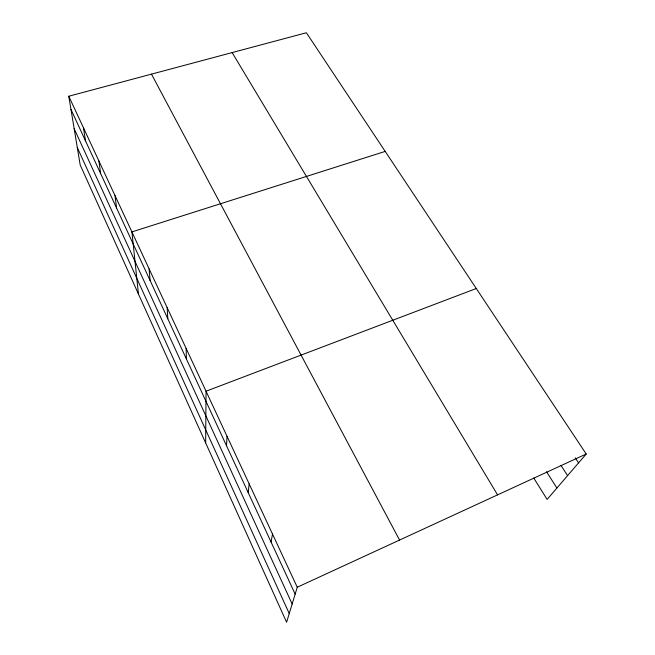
<?xml version="1.0" encoding="UTF-8"?>
<svg xmlns="http://www.w3.org/2000/svg" width="655" height="655" viewBox="0 0 655 655"><rect width="100%" height="100%" fill="white"/><g stroke="black" fill="none" stroke-linecap="round" stroke-linejoin="round"><path stroke-width="0.98" d="M205.654 442.903L206.047 391.215L476.275 288.511M226.524 445.752L227.031 436.32M248.188 492.568L249.17 483.881M271.031 541.963L272.537 534.112M68.783 96.236L297.255 587.232L286.603 622.25L80.188 164.954L68.783 96.236L306.376 32.75L586.217 454.005L547.113 499.397L533.71 477.986M297.255 587.232L586.217 454.005M385.197 151.403L131.917 231.903L138.451 294.021M575.262 457.804L578.586 462.864M560.934 465.337L567.582 475.636M546.557 471.756L556.897 488.041M232.132 52.588L497.571 494.877M151.469 74.138L399.575 540.064M70.977 109.451L295.159 594.134M74.162 128.667L292.155 604.016M77.298 147.514L289.248 613.563M83.496 127.864L85.494 140.841M98.897 160.95L100.673 173.649M115.018 195.591L116.549 207.979M149.111 268.869L150.093 280.496M167.156 307.645L167.819 318.821M186.11 348.378L186.421 359.038"/></g></svg>
